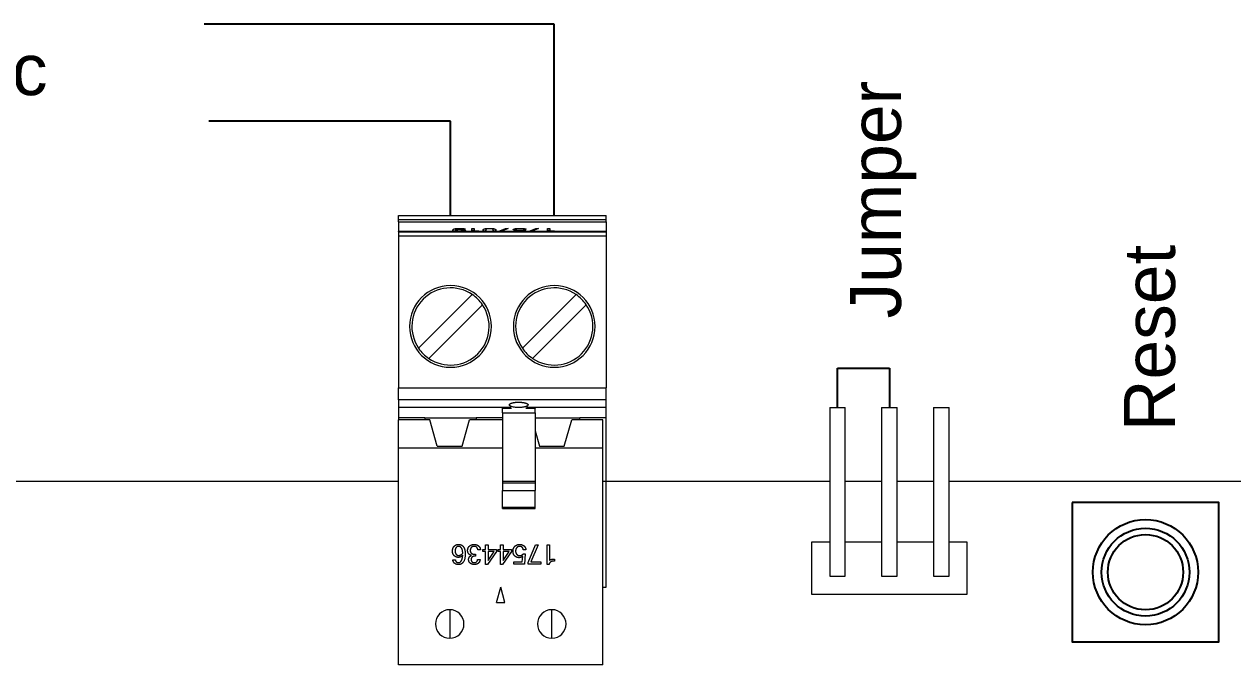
# Model space of a CAD drawing. Header units: millimetres. Extents: x -118 to 1430, y 370 to 641.
# Drawn here: x 177 to 236.1, y 544.6 to 575.9 of the extents above; entities that cross this region are included whole.
import ezdxf

# ---------------------------------------------------------------- set-up
doc = ezdxf.new("R2010")
doc.units = ezdxf.units.MM
doc.layers.add('TANGENT EDGES', color=7, linetype='Continuous', lineweight=0)
doc.layers.add('VISIBLE', color=7, linetype='Continuous', lineweight=0)
doc.styles.get("Standard").update_dxf_attribs({"font": 'arial.ttf'})

msp = doc.modelspace()

# ---------------------------------------------------------------- linework, layer by layer
for p, q in [((202.912, 575.943), (185.77, 575.943)), ((202.912, 566.57), (202.912, 575.943)), ((197.832, 571.196), (186.006, 571.196)), ((197.832, 566.57), (197.832, 571.196)), ((216.778, 557.171), (216.778, 559.1)), ((216.778, 559.1), (219.318, 559.1)), ((219.318, 559.1), (219.318, 557.171))]:
    msp.add_line(p, q)
msp.add_lwpolyline([(228.266, 552.523), (228.266, 545.692), (235.45, 545.692), (235.45, 552.523)], close=True)
for radius in [2.576, 2.151, 1.842]:
    msp.add_circle((231.858, 549.107), radius)
at = {"layer": 'TANGENT EDGES'}
for p, q in [((195.292, 566.37), (205.452, 566.37)), ((195.292, 565.766), (205.452, 565.766)), ((198.127, 565.804), (198.127, 565.79)), ((198.285, 565.944), (198.285, 565.927)), ((198.289, 565.883), (198.289, 565.866)), ((198.398, 565.8), (198.398, 565.79)), ((198.466, 565.934), (198.466, 565.903)), ((198.49, 565.868), (198.49, 565.79)), ((199.604, 565.805), (199.604, 565.79)), ((199.741, 565.944), (199.741, 565.927)), ((199.878, 565.805), (199.878, 565.79)), ((200.996, 565.927), (200.996, 565.846)), ((201.09, 565.859), (201.09, 565.835)), ((201.233, 565.944), (201.233, 565.927)), ((201.235, 565.849), (201.235, 565.831)), ((201.44, 565.932), (201.44, 565.898)), ((205.452, 565.566), (195.292, 565.566)), ((195.292, 558.14), (205.452, 558.14)), ((200.372, 557.138), (200.82, 557.138)), ((201.524, 557.138), (201.972, 557.138)), ((200.372, 553.115), (201.972, 553.115)), ((200.372, 552.294), (201.972, 552.294)), ((197.792, 547.27), (197.792, 545.87)), ((202.792, 545.87), (202.792, 547.27))]:
    msp.add_line(p, q, dxfattribs=at)
for centre, start, end in [((197.792, 546.57), 90, 270), ((197.792, 546.57), 270, 90), ((202.792, 546.57), 90, 270), ((202.792, 546.57), 270, 90)]:
    msp.add_arc(centre, 0.7, start, end, dxfattribs=at)
at = {"layer": 'VISIBLE'}
for p, q in [((195.292, 566.37), (195.292, 566.57)), ((195.292, 566.57), (205.452, 566.57)), ((195.292, 566.27), (195.292, 566.37)), ((205.452, 566.37), (205.452, 566.57)), ((205.452, 566.27), (205.452, 566.37)), ((195.292, 566.27), (195.292, 565.79)), ((195.292, 566.27), (205.452, 566.27)), ((205.452, 565.79), (195.292, 565.79)), ((195.292, 565.766), (195.292, 565.79)), ((195.292, 565.766), (195.292, 565.566)), ((198.047, 565.79), (198.033, 565.793)), ((198.07, 565.848), (198.07, 565.79)), ((198.071, 565.865), (198.071, 565.849)), ((198.556, 565.903), (198.43, 565.903)), ((198.445, 565.828), (198.445, 565.79)), ((198.87, 565.79), (198.87, 565.941)), ((198.87, 565.941), (198.993, 565.941)), ((198.993, 565.843), (198.87, 565.843)), ((198.993, 565.941), (198.993, 565.811)), ((198.993, 565.811), (198.993, 565.79)), ((199.222, 565.819), (199.222, 565.803)), ((199.557, 565.858), (199.557, 565.79)), ((199.925, 565.858), (199.925, 565.79)), ((200.172, 565.79), (200.519, 565.941)), ((200.172, 565.79), (200.172, 565.79)), ((200.656, 565.941), (200.3, 565.795)), ((200.3, 565.795), (200.3, 565.79)), ((200.3, 565.795), (200.79, 565.795)), ((200.519, 565.941), (200.519, 565.885)), ((200.519, 565.941), (200.656, 565.941)), ((200.79, 565.795), (200.79, 565.79)), ((200.953, 565.79), (200.953, 565.795)), ((200.953, 565.795), (201.36, 565.795)), ((201.034, 565.887), (201.034, 565.84)), ((201.36, 565.795), (201.381, 565.841)), ((201.36, 565.795), (201.36, 565.79)), ((201.381, 565.841), (201.381, 565.79)), ((201.408, 565.863), (201.408, 565.79)), ((201.408, 565.863), (201.505, 565.863)), ((201.539, 565.898), (201.412, 565.898)), ((201.505, 565.863), (201.471, 565.79)), ((201.655, 565.79), (202.003, 565.941)), ((201.655, 565.79), (201.655, 565.79)), ((202.14, 565.941), (201.784, 565.795)), ((201.784, 565.795), (202.273, 565.795)), ((201.784, 565.795), (201.784, 565.79)), ((202.003, 565.941), (202.003, 565.885)), ((202.003, 565.941), (202.14, 565.941)), ((202.273, 565.795), (202.273, 565.79)), ((202.579, 565.941), (202.701, 565.941)), ((202.579, 565.79), (202.579, 565.941)), ((202.701, 565.843), (202.579, 565.843)), ((202.701, 565.941), (202.701, 565.811)), ((202.701, 565.811), (202.701, 565.79)), ((202.931, 565.819), (202.931, 565.803)), ((205.452, 566.27), (205.452, 565.79)), ((205.452, 565.766), (205.452, 565.79)), ((205.452, 565.766), (205.452, 565.566)), ((195.292, 565.566), (195.292, 558.14)), ((205.452, 565.566), (205.452, 558.14)), ((198.899, 562.702), (196.27, 560.073)), ((196.765, 559.578), (199.394, 562.207)), ((201.35, 560.073), (203.979, 562.702)), ((204.474, 562.207), (201.845, 559.578)), ((195.292, 557.54), (195.292, 558.14)), ((205.452, 557.54), (205.452, 558.14)), ((195.292, 557.54), (195.292, 557.17)), ((205.452, 557.54), (195.292, 557.54)), ((205.452, 557.17), (205.452, 557.54)), ((200.791, 557.17), (195.292, 557.17)), ((195.292, 557.17), (195.292, 556.67)), ((200.372, 557.17), (200.372, 557.138)), ((200.372, 556.913), (200.372, 557.138)), ((200.372, 556.913), (200.372, 553.485)), ((200.372, 556.913), (201.972, 556.913)), ((205.452, 557.17), (201.554, 557.17)), ((201.972, 557.17), (201.972, 557.138)), ((201.972, 556.913), (201.972, 557.138)), ((201.972, 556.913), (201.972, 553.485)), ((205.452, 556.67), (205.452, 557.17)), ((216.397, 557.171), (217.159, 557.171)), ((216.397, 557.171), (216.397, 548.919)), ((217.159, 548.919), (217.159, 557.171)), ((218.937, 557.171), (219.699, 557.171)), ((218.937, 557.171), (218.937, 548.919)), ((219.699, 548.919), (219.699, 557.171)), ((221.477, 557.171), (221.477, 548.919)), ((221.477, 557.171), (222.239, 557.171)), ((222.239, 548.919), (222.239, 557.171)), ((195.292, 556.67), (195.292, 556.57)), ((196.577, 556.67), (195.292, 556.67)), ((196.817, 556.57), (195.292, 556.57)), ((195.292, 555.196), (195.292, 556.57)), ((196.577, 556.67), (199.087, 556.67)), ((196.577, 556.67), (196.577, 556.57)), ((197.187, 555.27), (196.817, 556.57)), ((198.397, 555.27), (198.767, 556.57)), ((200.372, 556.57), (198.767, 556.57)), ((200.372, 556.67), (199.087, 556.67)), ((199.087, 556.67), (199.087, 556.57)), ((201.972, 556.67), (204.167, 556.67)), ((203.397, 555.27), (203.767, 556.57)), ((205.292, 556.57), (203.767, 556.57)), ((204.167, 556.57), (204.167, 556.67)), ((205.452, 556.67), (204.167, 556.67)), ((205.292, 555.196), (205.292, 556.57)), ((205.452, 548.37), (205.452, 556.67)), ((201.972, 556.025), (202.187, 555.27)), ((195.292, 555.196), (200.372, 555.196)), ((195.292, 553.57), (195.292, 555.196)), ((197.187, 555.27), (198.397, 555.27)), ((201.972, 555.196), (205.292, 555.196)), ((202.187, 555.27), (203.397, 555.27)), ((205.292, 553.57), (205.292, 555.196)), ((170.277, 553.57), (195.292, 553.57)), ((170.277, 553.57), (195.292, 553.57)), ((195.292, 544.57), (195.292, 553.57)), ((200.372, 553.57), (201.972, 553.57)), ((200.372, 553.485), (200.372, 553.115)), ((200.372, 553.485), (201.972, 553.485)), ((201.972, 553.485), (201.972, 553.115)), ((205.292, 553.57), (216.397, 553.57)), ((205.292, 544.57), (205.292, 553.57)), ((217.159, 553.57), (218.937, 553.57)), ((217.159, 553.57), (218.937, 553.57)), ((219.699, 553.57), (221.477, 553.57)), ((219.699, 553.57), (221.477, 553.57)), ((222.239, 553.57), (240.54, 553.57)), ((200.372, 552.294), (200.372, 553.115)), ((201.972, 552.294), (201.972, 553.115)), ((200.372, 552.23), (200.372, 552.294)), ((200.372, 552.23), (201.972, 552.23)), ((201.972, 552.23), (201.972, 552.294)), ((199.547, 550.451), (199.67, 550.451)), ((199.547, 550.223), (199.547, 550.451)), ((199.67, 550.451), (199.67, 550.223)), ((200.288, 550.223), (200.288, 550.451)), ((200.288, 550.451), (200.411, 550.451)), ((200.411, 550.451), (200.411, 550.223)), ((201.641, 549.582), (201.988, 550.451)), ((202.125, 550.451), (201.769, 549.609)), ((201.988, 550.451), (202.125, 550.451)), ((202.564, 549.48), (202.564, 550.451)), ((202.564, 550.451), (202.687, 550.451)), ((202.687, 550.451), (202.687, 549.7)), ((215.508, 550.57), (215.508, 548.03)), ((216.397, 550.57), (215.508, 550.57)), ((218.937, 550.57), (217.159, 550.57)), ((221.477, 550.57), (219.699, 550.57)), ((223.128, 550.57), (222.239, 550.57)), ((223.128, 548.03), (223.128, 550.57)), ((199.006, 549.985), (199.053, 549.985)), ((199.053, 549.89), (199.025, 549.89)), ((199.053, 549.985), (199.053, 549.89)), ((199.158, 549.728), (199.285, 549.728)), ((199.297, 550.199), (199.17, 550.199)), ((199.418, 550.223), (199.547, 550.223)), ((199.418, 550.115), (199.418, 550.223)), ((199.547, 550.115), (199.418, 550.115)), ((199.547, 549.484), (199.547, 550.115)), ((200.077, 550.115), (199.643, 549.484)), ((199.67, 550.223), (200.077, 550.223)), ((199.67, 549.677), (199.963, 550.115)), ((199.67, 550.115), (199.67, 549.677)), ((199.963, 550.115), (199.67, 550.115)), ((200.077, 550.223), (200.077, 550.115)), ((200.159, 550.223), (200.288, 550.223)), ((200.159, 550.115), (200.159, 550.223)), ((200.288, 550.115), (200.159, 550.115)), ((200.288, 549.484), (200.288, 550.115)), ((200.819, 550.115), (200.385, 549.484)), ((200.411, 550.223), (200.819, 550.223)), ((200.411, 550.115), (200.411, 549.677)), ((200.411, 549.677), (200.704, 550.115)), ((200.704, 550.115), (200.411, 550.115)), ((200.819, 550.223), (200.819, 550.115)), ((201.345, 549.609), (201.366, 549.874)), ((201.394, 550), (201.491, 550)), ((201.525, 550.2), (201.398, 550.2)), ((201.491, 550), (201.45, 549.496)), ((202.916, 549.749), (202.916, 549.653)), ((197.945, 549.717), (198.071, 549.717)), ((199.643, 549.484), (199.547, 549.484)), ((200.385, 549.484), (200.288, 549.484)), ((200.938, 549.496), (200.938, 549.609)), ((200.938, 549.609), (201.345, 549.609)), ((201.45, 549.496), (200.938, 549.496)), ((201.641, 549.496), (201.641, 549.582)), ((202.259, 549.496), (201.641, 549.496)), ((201.769, 549.609), (202.259, 549.609)), ((202.259, 549.609), (202.259, 549.496)), ((202.658, 549.48), (202.564, 549.48)), ((216.397, 548.919), (217.159, 548.919)), ((218.937, 548.919), (219.699, 548.919)), ((221.477, 548.919), (222.239, 548.919)), ((200.091, 547.62), (200.292, 548.37)), ((200.493, 547.62), (200.292, 548.37)), ((205.292, 548.37), (205.452, 548.37)), ((215.508, 548.03), (223.128, 548.03)), ((200.091, 547.62), (200.493, 547.62)), ((205.292, 544.57), (195.292, 544.57))]:
    msp.add_line(p, q, dxfattribs=at)
for centre, radius, start, end in [((197.832, 561.14), 2, 90, 270), ((197.832, 561.14), 1.891, 55.66345, 135), ((197.832, 561.14), 2, 270, 90), ((202.912, 561.14), 2, 90, 270), ((202.912, 561.14), 1.891, 55.66345, 135), ((202.912, 561.14), 2, 270, 90), ((197.832, 561.14), 1.891, 135, 214.33655), ((197.832, 561.14), 1.891, 34.33655, 55.66345), ((197.832, 561.14), 1.891, 315, 34.33655), ((202.912, 561.14), 1.891, 135, 214.33655), ((202.912, 561.14), 1.891, 34.33655, 55.66345), ((202.912, 561.14), 1.891, 315, 34.33655), ((197.832, 561.14), 1.891, 214.33655, 235.66345), ((197.832, 561.14), 1.891, 235.66345, 315), ((202.912, 561.14), 1.891, 214.33655, 235.66345), ((202.912, 561.14), 1.891, 235.66345, 315)]:
    msp.add_arc(centre, radius, start, end, dxfattribs=at)
for points in [[(197.947, 565.853), (197.947, 565.944), (198.285, 565.944)], [(198.033, 565.793), (197.947, 565.814), (197.947, 565.853)], [(197.989, 565.807), (198.019, 565.822), (198.07, 565.831)], [(198.267, 565.866), (198.166, 565.866), (198.07, 565.848)], [(198.07, 565.848), (198.072, 565.82), (198.127, 565.804)], [(198.136, 565.911), (198.082, 565.895), (198.071, 565.865)], [(198.071, 565.865), (198.166, 565.883), (198.289, 565.883)], [(198.127, 565.804), (198.168, 565.793), (198.23, 565.79)], [(198.277, 565.927), (198.19, 565.927), (198.136, 565.911)], [(198.397, 565.855), (198.349, 565.866), (198.267, 565.866)], [(198.43, 565.903), (198.414, 565.927), (198.277, 565.927)], [(198.285, 565.944), (198.392, 565.944), (198.466, 565.934)], [(198.289, 565.883), (198.408, 565.883), (198.49, 565.868)], [(198.313, 565.79), (198.364, 565.792), (198.398, 565.8)], [(198.445, 565.828), (198.445, 565.845), (198.397, 565.855)], [(198.398, 565.8), (198.445, 565.811), (198.445, 565.828)], [(198.466, 565.934), (198.541, 565.923), (198.556, 565.903)], [(198.49, 565.868), (198.572, 565.853), (198.572, 565.829)], [(198.572, 565.829), (198.572, 565.806), (198.496, 565.79)], [(198.993, 565.811), (199.067, 565.819), (199.222, 565.819)], [(199.222, 565.803), (199.078, 565.803), (199.012, 565.79)], [(199.43, 565.858), (199.43, 565.944), (199.741, 565.944)], [(199.524, 565.79), (199.43, 565.811), (199.43, 565.858)], [(199.468, 565.809), (199.499, 565.825), (199.557, 565.834)], [(199.604, 565.912), (199.557, 565.897), (199.557, 565.858)], [(199.557, 565.858), (199.557, 565.82), (199.604, 565.805)], [(199.741, 565.927), (199.651, 565.927), (199.604, 565.912)], [(199.604, 565.805), (199.64, 565.793), (199.701, 565.79)], [(199.741, 565.944), (200.052, 565.944), (200.052, 565.858)], [(199.878, 565.912), (199.831, 565.927), (199.741, 565.927)], [(199.781, 565.79), (199.842, 565.793), (199.878, 565.805)], [(199.925, 565.858), (199.925, 565.897), (199.878, 565.912)], [(199.878, 565.805), (199.925, 565.82), (199.925, 565.858)], [(199.925, 565.834), (199.983, 565.825), (200.014, 565.809)], [(200.052, 565.858), (200.052, 565.811), (199.959, 565.79)], [(200.907, 565.885), (200.907, 565.91), (200.996, 565.927)], [(200.996, 565.846), (200.907, 565.86), (200.907, 565.885)], [(200.996, 565.927), (201.085, 565.944), (201.233, 565.944)], [(201.203, 565.831), (201.084, 565.831), (200.996, 565.846)], [(201.089, 565.916), (201.034, 565.904), (201.034, 565.887)], [(201.034, 565.887), (201.034, 565.869), (201.09, 565.859)], [(201.233, 565.927), (201.144, 565.927), (201.089, 565.916)], [(201.09, 565.859), (201.146, 565.849), (201.235, 565.849)], [(201.381, 565.841), (201.31, 565.831), (201.203, 565.831)], [(201.233, 565.944), (201.354, 565.944), (201.44, 565.932)], [(201.352, 565.92), (201.302, 565.927), (201.233, 565.927)], [(201.235, 565.849), (201.338, 565.849), (201.408, 565.863)], [(201.412, 565.898), (201.402, 565.913), (201.352, 565.92)], [(201.44, 565.932), (201.526, 565.921), (201.539, 565.898)], [(202.701, 565.811), (202.776, 565.819), (202.931, 565.819)], [(202.931, 565.803), (202.786, 565.803), (202.721, 565.79)], [(197.928, 550.14), (197.928, 550.276), (198.01, 550.371)], [(198.01, 550.371), (198.092, 550.467), (198.227, 550.467)], [(198.23, 550.371), (198.151, 550.371), (198.103, 550.307)], [(198.227, 550.467), (198.382, 550.467), (198.468, 550.347)], [(198.375, 550.283), (198.321, 550.371), (198.23, 550.371)], [(198.468, 550.347), (198.554, 550.228), (198.554, 550.004)], [(198.671, 550.169), (198.671, 550.302), (198.762, 550.384)], [(198.762, 550.384), (198.852, 550.467), (198.987, 550.467)], [(198.85, 550.315), (198.799, 550.26), (198.799, 550.172)], [(198.987, 550.371), (198.901, 550.371), (198.85, 550.315)], [(198.987, 550.467), (199.121, 550.467), (199.206, 550.393)], [(199.123, 550.32), (199.075, 550.371), (198.987, 550.371)], [(199.17, 550.199), (199.17, 550.269), (199.123, 550.32)], [(199.206, 550.393), (199.291, 550.32), (199.297, 550.199)], [(200.892, 550.126), (200.892, 550.273), (200.981, 550.37)], [(200.981, 550.37), (201.071, 550.467), (201.218, 550.467)], [(201.218, 550.371), (201.13, 550.371), (201.075, 550.303)], [(201.218, 550.467), (201.339, 550.467), (201.425, 550.4)], [(201.338, 550.329), (201.288, 550.371), (201.218, 550.371)], [(201.398, 550.2), (201.387, 550.287), (201.338, 550.329)], [(201.425, 550.4), (201.511, 550.333), (201.525, 550.2)], [(198.011, 549.919), (197.928, 550.006), (197.928, 550.14)], [(198.213, 549.832), (198.093, 549.832), (198.011, 549.919)], [(198.103, 550.307), (198.055, 550.243), (198.055, 550.148)], [(198.055, 550.148), (198.055, 550.052), (198.104, 549.99)], [(198.104, 549.99), (198.153, 549.928), (198.234, 549.928)], [(198.43, 549.935), (198.335, 549.832), (198.213, 549.832)], [(198.554, 550.004), (198.554, 549.48), (198.217, 549.48)], [(198.234, 549.928), (198.335, 549.928), (198.431, 550.031)], [(198.366, 549.669), (198.42, 549.762), (198.43, 549.935)], [(198.431, 550.031), (198.428, 550.195), (198.375, 550.283)], [(198.719, 550.015), (198.671, 550.081), (198.671, 550.169)], [(198.853, 549.927), (198.766, 549.949), (198.719, 550.015)], [(198.72, 549.728), (198.72, 549.789), (198.752, 549.843)], [(198.795, 549.549), (198.72, 549.619), (198.72, 549.728)], [(198.752, 549.843), (198.785, 549.898), (198.853, 549.927)], [(198.799, 550.172), (198.799, 550.082), (198.852, 550.034)], [(199.025, 549.89), (198.846, 549.89), (198.846, 549.725)], [(198.846, 549.725), (198.846, 549.653), (198.886, 549.614)], [(198.852, 550.034), (198.905, 549.985), (199.006, 549.985)], [(198.996, 549.576), (199.141, 549.576), (199.158, 549.728)], [(199.285, 549.728), (199.271, 549.607), (199.192, 549.543)], [(200.981, 549.902), (200.892, 549.986), (200.892, 550.126)], [(201.189, 549.817), (201.07, 549.817), (200.981, 549.902)], [(201.075, 550.303), (201.02, 550.236), (201.02, 550.138)], [(201.02, 550.138), (201.02, 550.037), (201.076, 549.979)], [(201.076, 549.979), (201.132, 549.921), (201.221, 549.921)], [(201.366, 549.874), (201.295, 549.817), (201.189, 549.817)], [(201.221, 549.921), (201.323, 549.921), (201.394, 550)], [(202.687, 549.7), (202.761, 549.749), (202.916, 549.749)], [(198.035, 549.54), (197.961, 549.6), (197.945, 549.717)], [(198.217, 549.48), (198.11, 549.48), (198.035, 549.54)], [(198.071, 549.717), (198.087, 549.576), (198.223, 549.576)], [(198.223, 549.576), (198.311, 549.576), (198.366, 549.669)], [(198.998, 549.48), (198.871, 549.48), (198.795, 549.549)], [(198.886, 549.614), (198.925, 549.576), (198.996, 549.576)], [(199.192, 549.543), (199.114, 549.48), (198.998, 549.48)], [(202.916, 549.653), (202.692, 549.653), (202.658, 549.48)]]:
    msp.add_open_spline(points, degree=2, dxfattribs=at)
for points, knots in [([(200.884, 557.404), (200.894, 557.406), (200.905, 557.408), (200.915, 557.41), (200.926, 557.412), (200.937, 557.414), (200.948, 557.416), (200.96, 557.418), (200.971, 557.42), (200.983, 557.421), (200.995, 557.423), (201.007, 557.424), (201.019, 557.425), (201.032, 557.427), (201.044, 557.428), (201.056, 557.429), (201.069, 557.43), (201.082, 557.43), (201.095, 557.431), (201.107, 557.432), (201.12, 557.432), (201.133, 557.432), (201.146, 557.433), (201.159, 557.433), (201.172, 557.433)], [1.1221288, 1.1221288, 1.1221288, 1.1221288, 1.1611473, 1.1611473, 1.1611473, 1.2000646, 1.2000646, 1.2000646, 1.2390162, 1.2390162, 1.2390162, 1.2780027, 1.2780027, 1.2780027, 1.316905, 1.316905, 1.316905, 1.3558904, 1.3558904, 1.3558904, 1.394915, 1.394915, 1.394915, 1.4338398, 1.4338398, 1.4338398, 1.4338398]), ([(201.172, 557.433), (201.184, 557.433), (201.196, 557.433), (201.208, 557.432), (201.22, 557.432), (201.232, 557.432), (201.244, 557.431), (201.255, 557.431), (201.267, 557.43), (201.279, 557.429), (201.291, 557.428), (201.302, 557.428), (201.313, 557.426), (201.325, 557.425), (201.336, 557.424), (201.347, 557.423), (201.358, 557.422), (201.369, 557.42), (201.38, 557.419), (201.39, 557.417), (201.401, 557.415), (201.411, 557.414), (201.421, 557.412), (201.431, 557.41), (201.441, 557.408), (201.45, 557.406), (201.46, 557.404), (201.469, 557.402), (201.478, 557.399), (201.487, 557.397), (201.495, 557.395), (201.504, 557.392), (201.512, 557.39), (201.52, 557.387), (201.527, 557.385), (201.535, 557.382), (201.542, 557.379), (201.549, 557.376), (201.556, 557.373), (201.562, 557.371), (201.568, 557.368), (201.574, 557.365), (201.58, 557.362), (201.585, 557.358), (201.59, 557.355), (201.595, 557.352), (201.599, 557.349), (201.604, 557.346), (201.607, 557.343)], [1.4329539, 1.4329539, 1.4329539, 1.4329539, 1.4688088, 1.4688088, 1.4688088, 1.5047575, 1.5047575, 1.5047575, 1.5406875, 1.5406875, 1.5406875, 1.5764951, 1.5764951, 1.5764951, 1.6123262, 1.6123262, 1.6123262, 1.6481983, 1.6481983, 1.6481983, 1.6840015, 1.6840015, 1.6840015, 1.7198212, 1.7198212, 1.7198212, 1.7556962, 1.7556962, 1.7556962, 1.7915158, 1.7915158, 1.7915158, 1.827353, 1.827353, 1.827353, 1.8633412, 1.8633412, 1.8633412, 1.899371, 1.899371, 1.899371, 1.9353274, 1.9353274, 1.9353274, 1.9711343, 1.9711343, 1.9711343, 2.0070686, 2.0070686, 2.0070686, 2.0070686]), ([(200.718, 557.284), (200.716, 557.289), (200.715, 557.293), (200.714, 557.297), (200.714, 557.302), (200.714, 557.307), (200.715, 557.312), (200.717, 557.317), (200.719, 557.322), (200.723, 557.328), (200.727, 557.333), (200.731, 557.338), (200.737, 557.343)], [0.6597773, 0.6597773, 0.6597773, 0.6597773, 0.7028642, 0.7028642, 0.7028642, 0.7568669, 0.7568669, 0.7568669, 0.8111794, 0.8111794, 0.8111794, 0.8654371, 0.8654371, 0.8654371, 0.8654371]), ([(201.172, 557.17), (201.154, 557.17), (201.136, 557.171), (201.118, 557.171), (201.1, 557.172), (201.083, 557.173), (201.065, 557.174), (201.03, 557.176), (200.996, 557.18), (200.964, 557.185), (200.932, 557.189), (200.902, 557.195), (200.875, 557.202), (200.861, 557.205), (200.848, 557.209), (200.836, 557.212), (200.823, 557.216), (200.812, 557.22), (200.801, 557.224), (200.791, 557.229), (200.781, 557.233), (200.772, 557.237), (200.763, 557.242), (200.756, 557.247), (200.749, 557.251), (200.742, 557.256), (200.736, 557.261), (200.731, 557.266), (200.726, 557.271), (200.722, 557.276), (200.719, 557.281), (200.719, 557.282), (200.718, 557.283), (200.718, 557.284)], [0, 0, 0, 0, 0.054, 0.054, 0.054, 0.1081119, 0.1081119, 0.1081119, 0.2160335, 0.2160335, 0.2160335, 0.3239429, 0.3239429, 0.3239429, 0.3778641, 0.3778641, 0.3778641, 0.4319972, 0.4319972, 0.4319972, 0.4862463, 0.4862463, 0.4862463, 0.5402406, 0.5402406, 0.5402406, 0.5943776, 0.5943776, 0.5943776, 0.6487161, 0.6487161, 0.6487161, 0.6597773, 0.6597773, 0.6597773, 0.6597773]), ([(200.737, 557.343), (200.74, 557.346), (200.744, 557.348), (200.748, 557.351), (200.752, 557.354), (200.757, 557.357), (200.762, 557.36), (200.767, 557.363), (200.772, 557.366), (200.777, 557.368), (200.783, 557.371), (200.789, 557.374), (200.795, 557.376), (200.801, 557.379), (200.808, 557.381), (200.815, 557.384), (200.822, 557.386), (200.829, 557.389), (200.836, 557.391), (200.851, 557.395), (200.867, 557.4), (200.884, 557.404)], [0.8611269, 0.8611269, 0.8611269, 0.8611269, 0.8938324, 0.8938324, 0.8938324, 0.9265792, 0.9265792, 0.9265792, 0.959467, 0.959467, 0.959467, 0.9924119, 0.9924119, 0.9924119, 1.0253249, 1.0253249, 1.0253249, 1.0581198, 1.0581198, 1.0581198, 1.1235306, 1.1235306, 1.1235306, 1.1235306]), ([(201.626, 557.284), (201.626, 557.283), (201.625, 557.282), (201.625, 557.281), (201.622, 557.276), (201.618, 557.271), (201.613, 557.266), (201.608, 557.261), (201.603, 557.256), (201.596, 557.251), (201.589, 557.247), (201.581, 557.242), (201.572, 557.237), (201.563, 557.233), (201.553, 557.229), (201.543, 557.224), (201.532, 557.22), (201.521, 557.216), (201.509, 557.212), (201.496, 557.209), (201.483, 557.205), (201.47, 557.202), (201.456, 557.198), (201.442, 557.195), (201.427, 557.192), (201.419, 557.191), (201.411, 557.19), (201.404, 557.188), (201.396, 557.187), (201.388, 557.186), (201.38, 557.185), (201.364, 557.182), (201.348, 557.18), (201.331, 557.178), (201.322, 557.177), (201.314, 557.177), (201.305, 557.176), (201.297, 557.175), (201.288, 557.174), (201.279, 557.174), (201.262, 557.173), (201.244, 557.172), (201.226, 557.171), (201.208, 557.171), (201.19, 557.17), (201.172, 557.17)], [2.2105486, 2.2105486, 2.2105486, 2.2105486, 2.2216247, 2.2216247, 2.2216247, 2.2759317, 2.2759317, 2.2759317, 2.3299268, 2.3299268, 2.3299268, 2.3840773, 2.3840773, 2.3840773, 2.4384124, 2.4384124, 2.4384124, 2.4925399, 2.4925399, 2.4925399, 2.5464815, 2.5464815, 2.5464815, 2.6005234, 2.6005234, 2.6005234, 2.6274693, 2.6274693, 2.6274693, 2.6544262, 2.6544262, 2.6544262, 2.70843, 2.70843, 2.70843, 2.7353823, 2.7353823, 2.7353823, 2.7623324, 2.7623324, 2.7623324, 2.816373, 2.816373, 2.816373, 2.8702953, 2.8702953, 2.8702953, 2.8702953]), ([(201.607, 557.343), (201.613, 557.338), (201.618, 557.333), (201.621, 557.328), (201.625, 557.322), (201.627, 557.317), (201.629, 557.312), (201.631, 557.303), (201.631, 557.294), (201.626, 557.284)], [2.0048581, 2.0048581, 2.0048581, 2.0048581, 2.0591781, 2.0591781, 2.0591781, 2.1134097, 2.1134097, 2.1134097, 2.2105486, 2.2105486, 2.2105486, 2.2105486])]:
    msp.add_open_spline(points, degree=3, knots=knots, dxfattribs=at)

# ---------------------------------------------------------------- texts
at = {"insert": (145.295, 574.968), "char_height": 2.5, "attachment_point": 1}
msp.add_mtext_dynamic_manual_height_columns('Alimentacion 220Vac', width=58.21415, gutter_width=12.5, heights=[0], dxfattribs=at)
at = {"char_height": 2.5, "attachment_point": 1, "rotation": 90}
for s, insert in [('Jumper', (217.389, 561.531)), ('Reset', (230.805, 556.019))]:
    msp.add_mtext_dynamic_manual_height_columns(s, width=26.81393, gutter_width=12.5, heights=[0], dxfattribs=dict(at, insert=insert))

doc.saveas('drawing.dxf')
